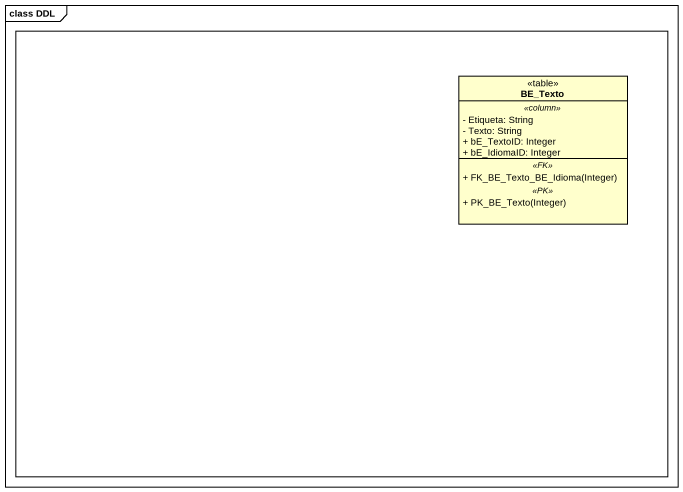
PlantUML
@startuml
mainframe class DDL
hide circle
hide empty members
skinparam classAttributeIconSize 0
rectangle " " as rectangle1 {
  class BE_Texto <<table>> {
    .. <<column>> ..
    - Etiqueta: String
    - Texto: String
    + bE_TextoID: Integer
    + bE_IdiomaID: Integer
    .. <<FK>> ..
    + FK_BE_Texto_BE_Idioma(Integer)
    .. <<PK>> ..
    + PK_BE_Texto(Integer)
  }
}
@enduml
